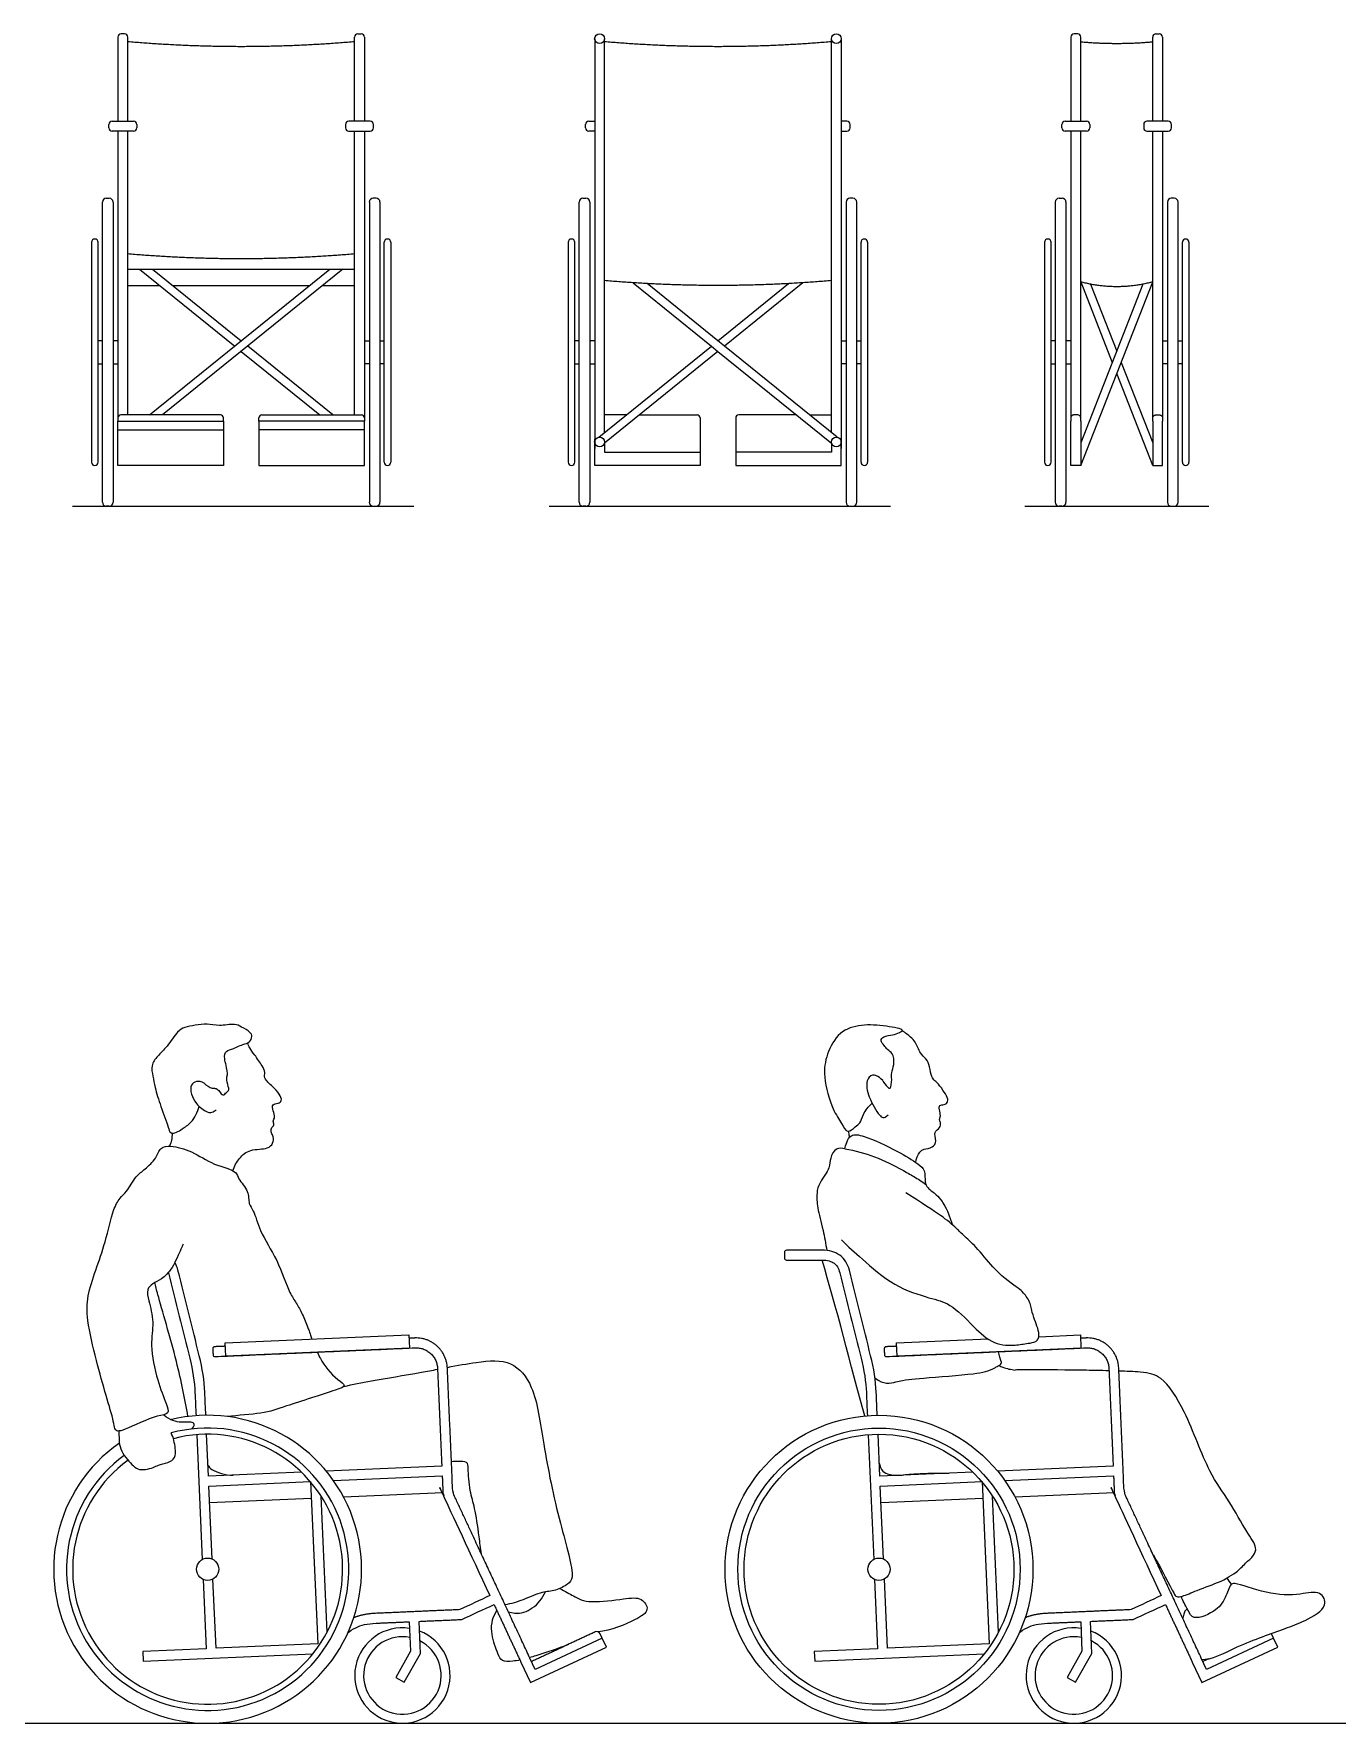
# Model space of a CAD drawing. Header units: millimetres. Extents: x 71.6 to 121.6, y 1.1 to 34.5.
# Drawn here: x 73.214 to 75.735, y 16.104 to 19.37 of the extents above; entities that cross this region are included whole.
import ezdxf

# ---------------------------------------------------------------- set-up
doc = ezdxf.new("R2010")
doc.units = ezdxf.units.MM

msp = doc.modelspace()

# ---------------------------------------------------------------- linework, layer by layer
for p, q in [((73.3768, 19.1823), (73.3768, 18.6276)), ((73.3959, 18.6335), (73.3959, 19.1823)), ((73.8345, 18.6335), (73.8345, 19.1823)), ((73.8535, 19.1823), (73.8535, 18.6276)), ((75.2195, 19.1823), (75.2195, 18.6276)), ((75.2386, 18.6276), (75.2386, 19.1823)), ((75.3778, 18.6276), (75.3778, 19.1823)), ((75.3968, 19.1823), (75.3968, 18.6276)), ((73.4379, 18.6335), (73.7866, 18.9155)), ((73.4437, 18.9155), (73.6152, 18.7768)), ((73.3467, 18.7769), (73.3385, 18.7769)), ((73.3768, 18.7769), (73.3674, 18.7769)), ((73.8535, 18.7769), (73.863, 18.7769)), ((73.8836, 18.7769), (73.8919, 18.7769)), ((74.2686, 18.7769), (74.2603, 18.7769)), ((74.2987, 18.7769), (74.2893, 18.7769)), ((74.3068, 18.5906), (74.5244, 18.7666)), ((74.7754, 18.7769), (74.7848, 18.7769)), ((74.8055, 18.7769), (74.8137, 18.7769)), ((75.1895, 18.7769), (75.1812, 18.7769)), ((75.2195, 18.7769), (75.2101, 18.7769)), ((75.3968, 18.7769), (75.4062, 18.7769)), ((75.4269, 18.7769), (75.4352, 18.7769)), ((73.3385, 18.7325), (73.3467, 18.7325)), ((73.3674, 18.7325), (73.3768, 18.7325)), ((73.863, 18.7325), (73.8535, 18.7325)), ((73.8919, 18.7325), (73.8836, 18.7325)), ((74.2603, 18.7325), (74.2686, 18.7325)), ((74.2893, 18.7325), (74.2987, 18.7325)), ((74.7848, 18.7325), (74.7754, 18.7325)), ((74.8137, 18.7325), (74.8055, 18.7325)), ((75.1812, 18.7325), (75.1895, 18.7325)), ((75.2101, 18.7325), (75.2195, 18.7325)), ((75.4062, 18.7325), (75.3968, 18.7325)), ((75.4352, 18.7325), (75.4269, 18.7325)), ((74.3598, 18.6335), (74.3177, 18.6335)), ((74.5027, 18.6216), (74.5027, 18.5359)), ((74.5714, 18.6216), (74.5714, 18.5359)), ((74.7143, 18.6335), (74.7564, 18.6335)), ((74.2987, 18.5359), (74.2987, 18.5865)), ((74.7754, 18.5359), (74.7754, 18.5865)), ((74.5027, 18.5359), (74.2987, 18.5359)), ((74.5714, 18.5359), (74.7754, 18.5359)), ((73.5294, 16.662), (73.5399, 16.4208)), ((74.8276, 16.662), (74.8382, 16.4208)), ((74.003, 16.6014), (73.7796, 16.5916)), ((75.3013, 16.6014), (75.0779, 16.5916)), ((75.4866, 16.2288), (75.4749, 16.2233)), ((71.9148, 16.1042), (79.4389, 16.1042))]:
    msp.add_line(p, q)
for points in [[(74.2987, 19.3608), (74.2987, 19.2013), (74.2987, 18.5685)], [(74.3177, 18.5994), (74.3177, 19.2013), (74.3177, 19.3608)], [(74.7564, 18.5994), (74.7564, 19.2013), (74.7564, 19.3608)], [(74.7754, 19.3608), (74.7754, 19.2013), (74.7754, 18.5685)], [(73.3959, 18.9155), (73.8345, 18.9155)], [(73.4185, 18.9155), (73.6026, 18.7666)], [(73.8119, 18.9155), (73.4632, 18.6335)], [(73.3959, 18.8837), (73.4579, 18.8837)], [(73.4831, 18.8837), (73.7473, 18.8837)], [(73.7725, 18.8837), (73.8345, 18.8837)], [(74.3732, 18.889), (74.5244, 18.7666), (74.537, 18.7564), (74.7564, 18.579), (74.7564, 18.5612), (74.5714, 18.5612)], [(74.7673, 18.5906), (74.5497, 18.7666), (74.537, 18.7768), (74.4004, 18.8873)], [(74.537, 18.7768), (74.6736, 18.8873)], [(74.7009, 18.889), (74.5497, 18.7666)], [(75.2386, 18.5359), (75.3778, 18.8907)], [(75.2386, 18.8907), (75.2996, 18.7351)], [(75.359, 18.8863), (75.2386, 18.5794)], [(75.2574, 18.8863), (75.3082, 18.7569)], [(73.6152, 18.7564), (73.7672, 18.6335)], [(73.7924, 18.6335), (73.6278, 18.7666)], [(74.537, 18.7564), (74.3177, 18.579), (74.3177, 18.5612), (74.5027, 18.5612)], [(75.3167, 18.7351), (75.3778, 18.5794)], [(75.3778, 18.5359), (75.3082, 18.7133)], [(75.2386, 18.6216), (75.2386, 18.5359), (75.2195, 18.5359), (75.2195, 18.6216)], [(75.3778, 18.6216), (75.3778, 18.5359), (75.3968, 18.5359), (75.3968, 18.6216)], [(73.3768, 18.6044), (73.5809, 18.6044)], [(73.8535, 18.6044), (73.6495, 18.6044)], [(73.2887, 18.4571), (73.9491, 18.4571)], [(74.2105, 18.4571), (74.8709, 18.4571)], [(75.1304, 18.4571), (75.486, 18.4571)], [(75.1578, 16.8513), (75.2379, 16.8548), (75.239, 16.8294), (74.8837, 16.8139), (74.8826, 16.8393), (75.0595, 16.847)], [(73.7316, 16.5895), (73.5519, 16.5817), (73.5484, 16.6628)], [(75.0299, 16.5895), (74.8502, 16.5817), (74.8467, 16.6628)], [(73.5589, 16.4217), (73.5528, 16.5626), (73.7494, 16.5712), (73.7631, 16.2577), (73.5665, 16.2491), (73.5606, 16.3828)], [(73.7937, 16.5731), (74.0039, 16.5823)], [(74.8572, 16.4217), (74.851, 16.5626), (75.0477, 16.5712), (75.0614, 16.2577), (74.8647, 16.2491), (74.8589, 16.3828)], [(75.092, 16.5731), (75.3021, 16.5823)], [(73.5542, 16.5308), (73.7508, 16.5394)], [(73.7812, 16.2803), (73.7697, 16.5431)], [(73.7699, 16.5402), (73.7715, 16.5403)], [(73.8128, 16.5421), (74.0053, 16.5505)], [(74.8524, 16.5308), (75.0491, 16.5394)], [(75.0795, 16.2803), (75.068, 16.5431)], [(75.0681, 16.5402), (75.0698, 16.5403)], [(75.1111, 16.5421), (75.3035, 16.5505)], [(73.5416, 16.382), (73.5474, 16.2482), (73.4251, 16.2429), (73.4259, 16.2239), (73.7536, 16.2382)], [(74.8399, 16.382), (74.8457, 16.2482), (74.7234, 16.2429), (74.7242, 16.2239), (75.0518, 16.2382)], [(73.9402, 16.3003), (73.9426, 16.2435), (73.9139, 16.1928), (73.9305, 16.1834)], [(73.9305, 16.1834), (73.9619, 16.2388), (73.9593, 16.3011)], [(75.2385, 16.3003), (75.2409, 16.2435), (75.2122, 16.1928), (75.2287, 16.1834)], [(75.2287, 16.1834), (75.2602, 16.2388), (75.2575, 16.3011)], [(74.1561, 16.2222), (74.1744, 16.183), (74.3213, 16.2515), (74.3132, 16.2687)], [(74.3132, 16.2687), (74.1836, 16.2083), (74.1734, 16.2302)], [(75.4544, 16.2222), (75.4727, 16.183), (75.6195, 16.2515), (75.6115, 16.2687)], [(75.6115, 16.2687), (75.4819, 16.2083), (75.4716, 16.2302)]]:
    msp.add_lwpolyline(points)
for points in [[(73.5809, 18.6216), (73.5809, 18.5359), (73.3768, 18.5359), (73.3768, 18.6216)], [(73.6495, 18.6216), (73.6495, 18.5359), (73.8535, 18.5359), (73.8535, 18.6216)], [(73.5855, 16.8139), (73.5844, 16.8393), (73.9396, 16.8548), (73.9407, 16.8294)]]:
    msp.add_lwpolyline(points, close=True)
for centre, radius in [((74.3082, 19.3608), 0.00952), ((74.7659, 19.3608), 0.00952), ((74.3082, 18.5812), 0.00952), ((74.7659, 18.5812), 0.00952), ((74.8485, 16.4018), 0.2977), ((74.8485, 16.4018), 0.2729), ((74.8485, 16.4018), 0.261), ((73.5503, 16.4018), 0.0216), ((74.8485, 16.4018), 0.0216)]:
    msp.add_circle(centre, radius)
for centre, radius, start, end in [((73.3832, 19.364), 0.00635, 90, 180), ((73.3895, 19.364), 0.00635, 0, 90), ((73.8408, 19.364), 0.00635, 90, 180), ((73.8472, 19.364), 0.00635, 360, 90), ((75.2259, 19.364), 0.00635, 90, 180), ((75.2322, 19.364), 0.00635, 0, 90), ((75.3841, 19.364), 0.00635, 90, 180), ((75.3905, 19.364), 0.00635, 360, 90), ((73.3657, 19.195), 0.00635, 90, 180), ((73.3657, 19.1886), 0.00635, 180, 270), ((73.407, 19.195), 0.00635, 0, 90), ((73.407, 19.1886), 0.00635, 270, 0), ((73.8234, 19.195), 0.00635, 90, 180), ((73.8234, 19.1886), 0.00635, 180, 270), ((73.8647, 19.195), 0.00635, 360, 90), ((73.8647, 19.1886), 0.00635, 270, 0), ((74.2876, 19.195), 0.00635, 90, 180), ((74.2876, 19.1886), 0.00635, 180, 270), ((74.7865, 19.195), 0.00635, 360, 90), ((74.7865, 19.1886), 0.00635, 270, 0), ((75.2084, 19.195), 0.00635, 90, 180), ((75.2084, 19.1886), 0.00635, 180, 270), ((75.2497, 19.195), 0.00635, 0, 90), ((75.2497, 19.1886), 0.00635, 270, 0), ((75.3667, 19.195), 0.00635, 90, 180), ((75.3667, 19.1886), 0.00635, 180, 270), ((75.4079, 19.195), 0.00635, 360, 90), ((75.4079, 19.1886), 0.00635, 270, 0), ((73.3542, 19.0449), 0.00748, 90, 180), ((73.3599, 19.0449), 0.00748, 0, 90), ((73.8704, 19.0449), 0.00748, 90, 180), ((73.8761, 19.0449), 0.00748, 0, 90), ((74.2761, 19.0449), 0.00748, 90, 180), ((74.2818, 19.0449), 0.00748, 0, 90), ((74.7923, 19.0449), 0.00748, 90, 180), ((74.798, 19.0449), 0.00748, 0, 90), ((75.1969, 19.0449), 0.00748, 90, 180), ((75.2026, 19.0449), 0.00748, 0, 90), ((75.4137, 19.0449), 0.00748, 90, 180), ((75.4194, 19.0449), 0.00748, 0, 90), ((73.3321, 18.9672), 0.00635, 90, 180), ((73.3321, 18.9672), 0.00635, 0, 90), ((73.8982, 18.9672), 0.00635, 90, 180), ((73.8982, 18.9672), 0.00635, 0, 90), ((74.254, 18.9672), 0.00635, 90, 180), ((74.254, 18.9672), 0.00635, 0, 90), ((74.8201, 18.9672), 0.00635, 90, 180), ((74.8201, 18.9672), 0.00635, 0, 90), ((75.1748, 18.9672), 0.00635, 90, 180), ((75.1748, 18.9672), 0.00635, 0, 90), ((75.4415, 18.9672), 0.00635, 90, 180), ((75.4415, 18.9672), 0.00635, 0, 90), ((73.3827, 18.6276), 0.00593, 90, 180), ((73.5749, 18.6276), 0.00593, 0, 90), ((73.6554, 18.6276), 0.00593, 90, 180), ((73.8476, 18.6276), 0.00593, 0, 90), ((74.4968, 18.6276), 0.00593, 0, 90), ((74.5773, 18.6276), 0.00593, 90, 180), ((73.3321, 18.5422), 0.00635, 180, 270), ((73.3321, 18.5422), 0.00635, 270, 0), ((73.8982, 18.5422), 0.00635, 180, 270), ((73.8982, 18.5422), 0.00635, 270, 0), ((74.254, 18.5422), 0.00635, 180, 270), ((74.254, 18.5422), 0.00635, 270, 0), ((74.8201, 18.5422), 0.00635, 180, 270), ((74.8201, 18.5422), 0.00635, 270, 0), ((75.1748, 18.5422), 0.00635, 180, 270), ((75.1748, 18.5422), 0.00635, 270, 0), ((75.4415, 18.5422), 0.00635, 180, 270), ((75.4415, 18.5422), 0.00635, 270, 0), ((73.3542, 18.4645), 0.00748, 180, 270), ((73.3599, 18.4645), 0.00748, 270, 360), ((73.8704, 18.4645), 0.00748, 180, 270), ((73.8761, 18.4645), 0.00748, 270, 0), ((74.2761, 18.4645), 0.00748, 180, 270), ((74.2818, 18.4645), 0.00748, 270, 360), ((74.7923, 18.4645), 0.00748, 180, 270), ((74.798, 18.4645), 0.00748, 270, 0), ((75.1969, 18.4645), 0.00748, 180, 270), ((75.2026, 18.4645), 0.00748, 270, 360), ((75.4137, 18.4645), 0.00748, 180, 270), ((75.4194, 18.4645), 0.00748, 270, 0), ((74.6698, 17.0145), 0.00416, 90, 180), ((74.6698, 17.0038), 0.00416, 180, 270), ((73.5638, 16.8284), 0.00356, 92.5, 182.5), ((74.8621, 16.8284), 0.00356, 92.5, 182.5), ((73.5643, 16.8165), 0.00356, 182.5, 272.5), ((74.8626, 16.8165), 0.00356, 182.5, 272.5), ((73.5503, 16.4018), 0.2977, 124.9681, 104.0421), ((73.5503, 16.4018), 0.2729, 126.2174, 104.9895), ((73.5503, 16.4018), 0.261, 126.1556, 104.7032), ((73.9269, 16.1964), 0.0922, 81.348, 68.9308), ((73.9269, 16.1964), 0.075, 78.7513, 63.0541), ((74.3026, 16.2739), 0.00739, 25, 115), ((75.2252, 16.1964), 0.0922, 81.348, 68.9308), ((75.2252, 16.1964), 0.075, 78.7513, 63.0541), ((75.6009, 16.2739), 0.00739, 25, 30.3682)]:
    msp.add_arc(centre, radius, start, end)
for points, degree in [([(73.3895, 19.3703), (73.3863, 19.3703), (73.3832, 19.3703)], 2), ([(73.8408, 19.3703), (73.844, 19.3703), (73.8472, 19.3703)], 2), ([(75.2322, 19.3703), (75.229, 19.3703), (75.2259, 19.3703)], 2), ([(75.3841, 19.3703), (75.3873, 19.3703), (75.3905, 19.3703)], 2), ([(73.3768, 19.364), (73.3768, 19.2826), (73.3768, 19.2013)], 2), ([(73.3959, 19.2013), (73.3959, 19.2826), (73.3959, 19.364)], 2), ([(73.8345, 19.2013), (73.8345, 19.2826), (73.8345, 19.364)], 2), ([(73.8535, 19.364), (73.8535, 19.2826), (73.8535, 19.2013)], 2), ([(75.2195, 19.364), (75.2195, 19.2826), (75.2195, 19.2013)], 2), ([(75.2386, 19.2013), (75.2386, 19.2826), (75.2386, 19.364)], 2), ([(75.2386, 19.3549), (75.2733, 19.3518), (75.3082, 19.3518)], 2), ([(75.3082, 19.3518), (75.343, 19.3518), (75.3778, 19.3549)], 2), ([(75.3778, 19.2013), (75.3778, 19.2826), (75.3778, 19.364)], 2), ([(75.3968, 19.364), (75.3968, 19.2826), (75.3968, 19.2013)], 2), ([(73.3593, 19.1886), (73.3593, 19.1918), (73.3593, 19.195)], 2), ([(73.3657, 19.2013), (73.3863, 19.2013), (73.407, 19.2013)], 2), ([(73.407, 19.1823), (73.3863, 19.1823), (73.3657, 19.1823)], 2), ([(73.4133, 19.195), (73.4133, 19.1918), (73.4133, 19.1886)], 2), ([(73.817, 19.195), (73.817, 19.1918), (73.817, 19.1886)], 2), ([(73.8647, 19.2013), (73.844, 19.2013), (73.8234, 19.2013)], 2), ([(73.8234, 19.1823), (73.844, 19.1823), (73.8647, 19.1823)], 2), ([(73.871, 19.1886), (73.871, 19.1918), (73.871, 19.195)], 2), ([(74.2812, 19.1886), (74.2812, 19.1918), (74.2812, 19.195)], 2), ([(74.2876, 19.2013), (74.2931, 19.2013), (74.2987, 19.2013)], 2), ([(74.2987, 19.1823), (74.2931, 19.1823), (74.2876, 19.1823)], 2), ([(74.7865, 19.2013), (74.781, 19.2013), (74.7754, 19.2013)], 2), ([(74.7754, 19.1823), (74.781, 19.1823), (74.7865, 19.1823)], 2), ([(74.7929, 19.1886), (74.7929, 19.1918), (74.7929, 19.195)], 2), ([(75.2021, 19.1886), (75.2021, 19.1918), (75.2021, 19.195)], 2), ([(75.2084, 19.2013), (75.229, 19.2013), (75.2497, 19.2013)], 2), ([(75.2497, 19.1823), (75.229, 19.1823), (75.2084, 19.1823)], 2), ([(75.256, 19.195), (75.256, 19.1918), (75.256, 19.1886)], 2), ([(75.3603, 19.195), (75.3603, 19.1918), (75.3603, 19.1886)], 2), ([(75.4079, 19.2013), (75.3873, 19.2013), (75.3667, 19.2013)], 2), ([(75.3667, 19.1823), (75.3873, 19.1823), (75.4079, 19.1823)], 2), ([(75.4143, 19.1886), (75.4143, 19.1918), (75.4143, 19.195)], 2), ([(73.3467, 18.4645), (73.3467, 18.7547), (73.3467, 19.0449)], 2), ([(73.3542, 19.0524), (73.3571, 19.0524), (73.3599, 19.0524)], 2), ([(73.3674, 19.0449), (73.3674, 18.7547), (73.3674, 18.4645)], 2), ([(73.863, 19.0449), (73.863, 18.7547), (73.863, 18.4645)], 2), ([(73.8761, 19.0524), (73.8733, 19.0524), (73.8704, 19.0524)], 2), ([(73.8836, 18.4645), (73.8836, 18.7547), (73.8836, 19.0449)], 2), ([(74.2686, 18.4645), (74.2686, 18.7547), (74.2686, 19.0449)], 2), ([(74.2761, 19.0524), (74.2789, 19.0524), (74.2818, 19.0524)], 2), ([(74.2893, 19.0449), (74.2893, 18.7547), (74.2893, 18.4645)], 2), ([(74.7848, 19.0449), (74.7848, 18.7547), (74.7848, 18.4645)], 2), ([(74.798, 19.0524), (74.7951, 19.0524), (74.7923, 19.0524)], 2), ([(74.8055, 18.4645), (74.8055, 18.7547), (74.8055, 19.0449)], 2), ([(75.1895, 18.4645), (75.1895, 18.7547), (75.1895, 19.0449)], 2), ([(75.1969, 19.0524), (75.1998, 19.0524), (75.2026, 19.0524)], 2), ([(75.2101, 19.0449), (75.2101, 18.7547), (75.2101, 18.4645)], 2), ([(75.4062, 19.0449), (75.4062, 18.7547), (75.4062, 18.4645)], 2), ([(75.4194, 19.0524), (75.4166, 19.0524), (75.4137, 19.0524)], 2), ([(75.4269, 18.4645), (75.4269, 18.7547), (75.4269, 19.0449)], 2), ([(73.3258, 18.9672), (73.3258, 18.7547), (73.3258, 18.5422)], 2), ([(73.3385, 18.5422), (73.3385, 18.7547), (73.3385, 18.9672)], 2), ([(73.8919, 18.5422), (73.8919, 18.7547), (73.8919, 18.9672)], 2), ([(73.9046, 18.9672), (73.9046, 18.7547), (73.9046, 18.5422)], 2), ([(74.2476, 18.9672), (74.2476, 18.7547), (74.2476, 18.5422)], 2), ([(74.2603, 18.5422), (74.2603, 18.7547), (74.2603, 18.9672)], 2), ([(74.8137, 18.5422), (74.8137, 18.7547), (74.8137, 18.9672)], 2), ([(74.8264, 18.9672), (74.8264, 18.7547), (74.8264, 18.5422)], 2), ([(75.1685, 18.9672), (75.1685, 18.7547), (75.1685, 18.5422)], 2), ([(75.1812, 18.5422), (75.1812, 18.7547), (75.1812, 18.9672)], 2), ([(75.4352, 18.5422), (75.4352, 18.7547), (75.4352, 18.9672)], 2), ([(75.4479, 18.9672), (75.4479, 18.7547), (75.4479, 18.5422)], 2), ([(73.3768, 18.6276), (73.3768, 18.6246), (73.3768, 18.6216)], 2), ([(73.5749, 18.6335), (73.4788, 18.6335), (73.3827, 18.6335)], 2), ([(73.5809, 18.6216), (73.5809, 18.6246), (73.5809, 18.6276)], 2), ([(73.6495, 18.6216), (73.6495, 18.6246), (73.6495, 18.6276)], 2), ([(73.6554, 18.6335), (73.7515, 18.6335), (73.8476, 18.6335)], 2), ([(73.8535, 18.6276), (73.8535, 18.6246), (73.8535, 18.6216)], 2), ([(74.385, 18.6335), (74.4409, 18.6335), (74.4968, 18.6335)], 2), ([(74.5027, 18.6276), (74.5027, 18.6246), (74.5027, 18.6216)], 2), ([(74.5714, 18.6276), (74.5714, 18.6246), (74.5714, 18.6216)], 2), ([(74.689, 18.6335), (74.6332, 18.6335), (74.5773, 18.6335)], 2), ([(73.3599, 18.4571), (73.3571, 18.4571), (73.3542, 18.4571)], 2), ([(73.8704, 18.4571), (73.8733, 18.4571), (73.8761, 18.4571)], 2), ([(74.2818, 18.4571), (74.2789, 18.4571), (74.2761, 18.4571)], 2), ([(74.7923, 18.4571), (74.7951, 18.4571), (74.798, 18.4571)], 2), ([(75.2026, 18.4571), (75.1998, 18.4571), (75.1969, 18.4571)], 2), ([(75.4137, 18.4571), (75.4166, 18.4571), (75.4194, 18.4571)], 2), ([(74.7384, 17.0186), (74.7155, 17.0186), (74.6926, 17.0186), (74.6698, 17.0186)], 3), ([(73.4929, 16.9798), (73.4915, 16.9853), (73.4895, 16.9904), (73.4868, 16.995)], 3), ([(74.6656, 17.0145), (74.6656, 17.0127), (74.6656, 17.0091), (74.6656, 17.0055), (74.6656, 17.0038)], 3), ([(74.6698, 16.9996), (74.6926, 16.9996), (74.7155, 16.9996), (74.7384, 16.9996)], 3), ([(74.8211, 16.6982), (74.794, 16.7935), (74.7653, 16.9121), (74.7384, 16.9996)], 3), ([(73.4743, 16.9756), (73.4743, 16.9754), (73.4744, 16.9753), (73.4744, 16.9752)], 3), ([(73.4744, 16.9752), (73.4887, 16.918), (73.5021, 16.864), (73.5156, 16.8101)], 3), ([(73.5341, 16.8147), (73.5206, 16.8686), (73.5072, 16.9226), (73.4929, 16.9798)], 3), ([(74.7727, 16.9752), (74.7869, 16.918), (74.8004, 16.864), (74.8138, 16.8101)], 3), ([(74.8323, 16.8147), (74.8189, 16.8686), (74.8054, 16.9226), (74.7912, 16.9798)], 3), ([(73.5602, 16.8283), (73.5604, 16.8253), (73.5606, 16.8193), (73.5608, 16.8164)], 2), ([(73.5846, 16.8329), (73.5741, 16.8325), (73.5636, 16.832)], 2), ([(73.5645, 16.813), (73.758, 16.8214), (73.9516, 16.8299)], 2), ([(74.8585, 16.8283), (74.8586, 16.8253), (74.8589, 16.8193), (74.859, 16.8164)], 2), ([(74.8829, 16.8329), (74.8724, 16.8325), (74.8619, 16.832)], 2), ([(74.8627, 16.813), (75.0563, 16.8214), (75.2499, 16.8299)], 2), ([(73.5156, 16.8101), (73.5215, 16.7863), (73.5249, 16.7641), (73.5258, 16.7433)], 3), ([(73.5448, 16.7441), (73.5439, 16.7662), (73.5403, 16.7897), (73.5341, 16.8147)], 3), ([(73.9948, 16.7903), (73.9989, 16.6958), (74.003, 16.6014)], 2), ([(74.8138, 16.8101), (74.8198, 16.7863), (74.8232, 16.7641), (74.8241, 16.7433)], 3), ([(74.8431, 16.7441), (74.8421, 16.7662), (74.8386, 16.7897), (74.8323, 16.8147)], 3), ([(75.293, 16.7903), (75.2972, 16.6958), (75.3013, 16.6014)], 2), ([(73.5258, 16.7433), (73.5265, 16.7284), (73.5271, 16.7135), (73.5278, 16.6987)], 3), ([(73.5468, 16.6995), (73.5461, 16.7144), (73.5455, 16.7293), (73.5448, 16.7441)], 3), ([(74.8241, 16.7433), (74.8247, 16.7284), (74.8254, 16.7135), (74.826, 16.6987)], 3), ([(74.8451, 16.6995), (74.8444, 16.7144), (74.8438, 16.7293), (74.8431, 16.7441)], 3), ([(75.5301, 16.3729), (75.5272, 16.3764), (75.524, 16.3809), (75.5217, 16.3852)], 3), ([(74.0961, 16.351), (74.0766, 16.3419), (74.0571, 16.3329), (74.0377, 16.3237)], 3), ([(74.0419, 16.3047), (74.0626, 16.3144), (74.0834, 16.3241), (74.1041, 16.3337)], 3), ([(74.1041, 16.3337), (74.1301, 16.278), (74.1561, 16.2222)], 2), ([(75.3943, 16.351), (75.3749, 16.3419), (75.3554, 16.3329), (75.336, 16.3237)], 3), ([(75.3402, 16.3047), (75.3609, 16.3144), (75.3816, 16.3241), (75.4024, 16.3337)], 3), ([(75.4024, 16.3337), (75.4284, 16.278), (75.4544, 16.2222)], 2), ([(73.8752, 16.3165), (73.8507, 16.3155), (73.8327, 16.308)], 2), ([(74.0377, 16.3237), (73.9564, 16.3201), (73.8752, 16.3165)], 2), ([(73.876, 16.2975), (73.9081, 16.2989), (73.9402, 16.3003)], 2), ([(73.9593, 16.3011), (74.0006, 16.3029), (74.0419, 16.3047)], 2), ([(75.1734, 16.3165), (75.149, 16.3155), (75.131, 16.308)], 2), ([(75.336, 16.3237), (75.2547, 16.3201), (75.1734, 16.3165)], 2), ([(75.1743, 16.2975), (75.2064, 16.2989), (75.2385, 16.3003)], 2), ([(75.2575, 16.3011), (75.2988, 16.3029), (75.3402, 16.3047)], 2), ([(73.8207, 16.2775), (73.8251, 16.2821), (73.8303, 16.2858), (73.8366, 16.2888)], 3), ([(73.8366, 16.2888), (73.8466, 16.2937), (73.8596, 16.2968), (73.876, 16.2975)], 3), ([(74.2995, 16.2806), (74.2381, 16.2519), (74.1766, 16.2233)], 2), ([(74.3132, 16.2687), (74.3113, 16.2729), (74.3093, 16.277)], 2), ([(75.119, 16.2775), (75.1233, 16.2821), (75.1285, 16.2858), (75.1349, 16.2888)], 3), ([(75.1349, 16.2888), (75.1448, 16.2937), (75.1579, 16.2968), (75.1743, 16.2975)], 3), ([(75.6115, 16.2687), (75.6095, 16.2729), (75.6076, 16.277)], 2)]:
    msp.add_open_spline(points, degree=degree)
for points, degree, knots in [([(73.8345, 19.3549), (73.7249, 19.3454), (73.6152, 19.3454), (73.5055, 19.3454), (73.3959, 19.3549)], 2, [0, 0, 0, 0.719678, 0.719678, 1.439356, 1.439356, 1.439356]), ([(74.7564, 19.3549), (74.6467, 19.3454), (74.537, 19.3454), (74.4273, 19.3454), (74.3177, 19.3549)], 2, [0, 0, 0, 0.719678, 0.719678, 1.439356, 1.439356, 1.439356]), ([(73.8345, 18.9447), (73.7249, 18.9352), (73.6152, 18.9352), (73.5055, 18.9352), (73.3959, 18.9447)], 2, [2.808967, 2.808967, 2.808967, 3.528645, 3.528645, 4.248323, 4.248323, 4.248323]), ([(74.7564, 18.8931), (74.6467, 18.8837), (74.537, 18.8837), (74.4273, 18.8837), (74.3177, 18.8931)], 2, [0, 0, 0, 0.719678, 0.719678, 1.439356, 1.439356, 1.439356]), ([(75.3778, 18.8907), (75.343, 18.8813), (75.3082, 18.8813), (75.2733, 18.8813), (75.2386, 18.8907)], 2, [3.856221, 3.856221, 3.856221, 4.575898, 4.575898, 5.295576, 5.295576, 5.295576]), ([(73.5436, 17.3417), (73.5477, 17.3372), (73.5584, 17.3305), (73.5672, 17.3325), (73.5733, 17.3257), (73.5795, 17.3158), (73.5868, 17.3241), (73.5936, 17.3284), (73.5868, 17.3426), (73.5871, 17.3563), (73.5896, 17.3567), (73.5859, 17.3781), (73.5836, 17.3841), (73.5817, 17.4037), (73.5974, 17.4062), (73.6176, 17.4173), (73.6317, 17.4192), (73.6373, 17.4321), (73.6327, 17.4408), (73.6153, 17.4504), (73.6024, 17.4577), (73.5724, 17.4504), (73.5495, 17.4577), (73.5267, 17.4534), (73.5058, 17.4504), (73.4907, 17.4413), (73.4726, 17.4119), (73.4538, 17.3949), (73.4397, 17.376), (73.4448, 17.3545), (73.4486, 17.3321), (73.4591, 17.2968), (73.4741, 17.2586), (73.4769, 17.2438), (73.4912, 17.2458), (73.5012, 17.2539), (73.5207, 17.265), (73.5311, 17.2857), (73.5336, 17.2967)], 3, [0, 0, 0, 0, 0.239415, 0.398564, 0.564555, 0.735495, 0.89902, 1.046325, 1.263628, 1.462444, 1.531927, 1.780229, 1.950246, 2.171972, 2.378343, 2.651942, 2.859926, 3.050794, 3.217698, 3.463924, 3.681114, 3.984269, 4.261, 4.529735, 4.784351, 5.015972, 5.342827, 5.633955, 5.894107, 6.147684, 6.415121, 6.763337, 7.128487, 7.32283, 7.509321, 7.712763, 7.974968, 8.302368, 8.302368, 8.302368, 8.302368]), ([(74.8559, 17.3467), (74.8575, 17.3419), (74.8638, 17.335), (74.8717, 17.3285), (74.8738, 17.3502), (74.8716, 17.3615), (74.8789, 17.3773), (74.8764, 17.3999), (74.8645, 17.4059), (74.8589, 17.4144), (74.8502, 17.4232), (74.8575, 17.4335), (74.8753, 17.4342), (74.8866, 17.4388), (74.9002, 17.4455), (74.8579, 17.4529), (74.8153, 17.4563), (74.7699, 17.4424), (74.7463, 17.3971), (74.7397, 17.3543), (74.7573, 17.2906), (74.7754, 17.2668), (74.7871, 17.2423), (74.8026, 17.2581), (74.8131, 17.2637), (74.8168, 17.2827), (74.8285, 17.2965), (74.8351, 17.3027)], 3, [0, 0, 0, 0, 0.221913, 0.359203, 0.595167, 0.800447, 1.034686, 1.296981, 1.495069, 1.679677, 1.866419, 2.040624, 2.279065, 2.492037, 2.644401, 2.965216, 3.364964, 3.74283, 4.135344, 4.517424, 4.974294, 5.300862, 5.554012, 5.78505, 5.983278, 6.223414, 6.52335, 6.52335, 6.52335, 6.52335]), ([(74.9197, 17.1882), (74.9199, 17.1953), (74.9263, 17.2092), (74.9351, 17.2147), (74.9526, 17.2159), (74.9612, 17.23), (74.953, 17.2478), (74.9675, 17.2542), (74.9683, 17.2655), (74.9643, 17.2711), (74.968, 17.2764), (74.9664, 17.2871), (74.9629, 17.2986), (74.9725, 17.2997), (74.9804, 17.3013), (74.9829, 17.312), (74.9745, 17.3241), (74.9643, 17.3397), (74.9565, 17.3462), (74.9488, 17.3538), (74.9474, 17.3736), (74.9402, 17.3897), (74.9274, 17.3985), (74.9197, 17.422), (74.9098, 17.4303), (74.8991, 17.4393), (74.8932, 17.4428)], 3, [0, 0, 0, 0, 0.264452, 0.44671, 0.67669, 0.892152, 1.122074, 1.324788, 1.505849, 1.645513, 1.777567, 1.969012, 2.149083, 2.30481, 2.462995, 2.631289, 2.851462, 3.100091, 3.280667, 3.46083, 3.713384, 3.950033, 4.173708, 4.449977, 4.657881, 4.917062, 4.917062, 4.917062, 4.917062]), ([(73.5991, 17.1721), (73.6017, 17.1808), (73.6111, 17.1973), (73.6318, 17.2151), (73.6662, 17.2132), (73.677, 17.2245), (73.6783, 17.2381), (73.6731, 17.2451), (73.672, 17.2542), (73.6802, 17.2607), (73.6755, 17.2685), (73.682, 17.2757), (73.6763, 17.2875), (73.6742, 17.3019), (73.6868, 17.3017), (73.6951, 17.3077), (73.6891, 17.322), (73.6765, 17.3348), (73.6582, 17.3503), (73.6622, 17.3629), (73.6556, 17.3758), (73.6417, 17.3959), (73.6314, 17.4091), (73.6287, 17.416), (73.6275, 17.4194)], 3, [0, 0, 0, 0, 0.294922, 0.584486, 0.903983, 1.11285, 1.310329, 1.474467, 1.634818, 1.801757, 1.951762, 2.108923, 2.310983, 2.502984, 2.680746, 2.84245, 3.044081, 3.294116, 3.558254, 3.743914, 3.952496, 4.234708, 4.465549, 4.648283, 4.648283, 4.648283, 4.648283]), ([(73.5436, 17.3417), (73.5323, 17.3479), (73.5099, 17.3406), (73.526, 17.299), (73.5479, 17.2864), (73.5581, 17.283), (73.567, 17.2901)], 3, [0, 0, 0, 0, 0.328841, 0.772182, 1.148268, 1.40103, 1.40103, 1.40103, 1.40103]), ([(74.8559, 17.3467), (74.8458, 17.3558), (74.8352, 17.3598), (74.8217, 17.3459), (74.8278, 17.3137), (74.8472, 17.2805), (74.8574, 17.2721), (74.8663, 17.2804)], 3, [0, 0, 0, 0, 0.268615, 0.547805, 0.955388, 1.416768, 1.673843, 1.673843, 1.673843, 1.673843]), ([(74.7889, 17.2486), (74.7892, 17.2469), (74.79, 17.2433), (74.7909, 17.2388), (74.7913, 17.2366)], 3, [0, 0, 0, 0, 0.1334889, 0.2839818, 0.2839818, 0.2839818, 0.2839818]), ([(73.5028, 17.0302), (73.5014, 17.0269), (73.4981, 17.0204), (73.4831, 16.9833), (73.4624, 16.9626), (73.444, 16.9549), (73.4316, 16.9425), (73.437, 16.9193), (73.4474, 16.878), (73.438, 16.8344), (73.4519, 16.768), (73.469, 16.7254), (73.4775, 16.7005), (73.4487, 16.7002), (73.3819, 16.6659), (73.3707, 16.6689), (73.3686, 16.6888), (73.3531, 16.7404), (73.3347, 16.8051), (73.3162, 16.8838), (73.3165, 16.9404), (73.3512, 17.0202), (73.3652, 17.0931), (73.3796, 17.1192), (73.3943, 17.1312), (73.4114, 17.1631), (73.43, 17.175), (73.4508, 17.1951), (73.4579, 17.218), (73.481, 17.2215), (73.5219, 17.2104), (73.5596, 17.1832), (73.6074, 17.1727), (73.6085, 17.1558), (73.6316, 17.1332), (73.6282, 17.1079), (73.6411, 17.0943), (73.6505, 17.0531), (73.6861, 17.0017), (73.7071, 16.9371), (73.7218, 16.9171), (73.7339, 16.8945), (73.7427, 16.8734), (73.748, 16.8581), (73.7519, 16.8466)], 3, [-4.503395, -4.503395, -4.503395, -4.503395, -4.315979, -3.958529, -3.644209, -3.392417, -3.17193, -2.904601, -2.534471, -2.150254, -1.679241, -1.280154, -1.036776, -0.765728, -0.268759, 0.175989, 0.419559, 0.835672, 1.317407, 1.834541, 2.260725, 3.04887, 3.526116, 3.823812, 4.057175, 4.3514, 4.615434, 4.923593, 5.186385, 5.434932, 5.796378, 6.195907, 6.567344, 6.776335, 7.066418, 7.339154, 7.570558, 7.936459, 8.396571, 8.855589, 9.133668, 9.410755, 9.710768, 9.874111, 9.874111, 9.874111, 9.874111]), ([(73.4765, 17.2196), (73.4785, 17.2234), (73.4816, 17.2314), (73.4823, 17.2406), (73.482, 17.2451)], 3, [0, 0, 0, 0, 0.2004724, 0.408664, 0.408664, 0.408664, 0.408664]), ([(74.7826, 17.2146), (74.7772, 17.216), (74.7641, 17.2175), (74.7529, 17.1961), (74.755, 17.1775), (74.7324, 17.1493), (74.7276, 17.1293), (74.7288, 17.0984), (74.7394, 17.0648), (74.7453, 17.0312), (74.7478, 17.0181)], 3, [0, 0, 0, 0, 0.232667, 0.4913, 0.740062, 1.07341, 1.334378, 1.640375, 2.025265, 2.285702, 2.285702, 2.285702, 2.285702]), ([(74.7826, 17.2146), (74.7831, 17.2188), (74.7855, 17.2268), (74.7942, 17.2442), (74.8228, 17.2399), (74.8834, 17.2114), (74.9222, 17.1872), (74.9391, 17.174), (74.9363, 17.1502), (74.9421, 17.1382), (74.9603, 17.1264), (74.9705, 17.1128), (74.9798, 17.0987), (74.9908, 17.0675)], 3, [0, 0, 0, 0, 0.205186, 0.434373, 0.717446, 1.195441, 1.58814, 1.835927, 2.10067, 2.306441, 2.565733, 2.805663, 3.091915, 3.091915, 3.091915, 3.091915]), ([(74.7826, 17.2146), (74.8021, 17.2112), (74.8392, 17.202), (74.8916, 17.1748), (74.9156, 17.1617), (74.9314, 17.1515), (74.9387, 17.1463)], 3, [0, 0, 0, 0, 0.441463, 0.8768, 1.177288, 1.474555, 1.474555, 1.474555, 1.474555]), ([(74.7757, 17.0387), (74.7888, 17.0258), (74.8165, 17.0014), (74.8758, 16.9482), (74.945, 16.9261), (74.9878, 16.9164), (75.024, 16.8779), (75.0698, 16.8343), (75.1146, 16.8346), (75.1335, 16.8384), (75.1666, 16.8425), (75.1428, 16.8993), (75.1426, 16.917), (75.1279, 16.9373), (75.1155, 16.9472), (75.079, 16.9711), (75.04, 17.0217), (75.012, 17.0473), (74.9829, 17.076), (74.9667, 17.0872), (74.9006, 17.1296)], 3, [0, 0, 0, 0, 0.425294, 0.936063, 1.418113, 1.80374, 2.248786, 2.544803, 2.826324, 3.0809, 3.325174, 3.471942, 3.698094, 3.98232, 4.216741, 4.773484, 5.135818, 5.469242, 5.821461, 7.33529, 7.33529, 7.33529, 7.33529]), ([(74.7912, 16.9798), (74.7881, 16.9919), (74.7819, 17.0022), (74.7727, 17.0089), (74.7634, 17.0156), (74.7517, 17.0186), (74.7384, 17.0186)], 3, [13.6211591, 13.6211591, 13.6211591, 13.6211591, 13.7242037, 13.7242037, 13.7242037, 13.8272484, 13.8272484, 13.8272484, 13.8272484]), ([(74.7384, 16.9996), (74.7489, 16.9996), (74.7562, 16.9973), (74.7615, 16.9935), (74.7667, 16.9897), (74.7705, 16.9841), (74.7727, 16.9752)], 3, [14.4087141, 14.4087141, 14.4087141, 14.4087141, 14.5117588, 14.5117588, 14.5117588, 14.6148034, 14.6148034, 14.6148034, 14.6148034]), ([(73.5122, 16.6971), (73.506, 16.7322), (73.4928, 16.801), (73.4551, 16.9267), (73.45, 16.949), (73.4483, 16.9562)], 3, [0.048463, 0.048463, 0.048463, 0.048463, 0.622671, 1.284154, 1.539566, 1.539566, 1.539566, 1.539566]), ([(73.7621, 16.8216), (73.7643, 16.8167), (73.7724, 16.8004), (73.7925, 16.773), (73.821, 16.7564), (73.7923, 16.7462), (73.6986, 16.7166), (73.6627, 16.703), (73.6096, 16.6993), (73.5883, 16.6971)], 3, [10.201076, 10.201076, 10.201076, 10.201076, 10.371072, 10.937947, 11.175262, 11.430908, 11.999572, 12.413896, 12.785743, 12.785743, 12.785743, 12.785743]), ([(74.8406, 16.7716), (74.8576, 16.758), (74.8932, 16.7679), (74.9235, 16.7707), (75.0388, 16.7795), (75.0613, 16.7846), (75.0782, 16.7946), (75.0802, 16.7957), (75.0825, 16.7967), (75.088, 16.8006), (75.0838, 16.8046), (75.0795, 16.8224)], 3, [4.569334, 4.569334, 4.569334, 4.569334, 4.791387, 5.179472, 5.614397, 5.954882, 6.011855, 6.011855, 6.011855, 6.167815, 6.309077, 6.309077, 6.309077, 6.309077]), ([(73.8135, 16.7553), (73.8309, 16.7591), (73.8756, 16.7684), (73.9395, 16.7779), (73.9846, 16.7865), (73.9949, 16.7885)], 3, [0.134811, 0.134811, 0.134811, 0.134811, 0.495194, 1.06366, 1.232406, 1.232406, 1.232406, 1.232406]), ([(74.0138, 16.7921), (74.0331, 16.7958), (74.0797, 16.8044), (74.1396, 16.8082), (74.1851, 16.7528), (74.1992, 16.6389), (74.2277, 16.5001), (74.2619, 16.3884), (74.2474, 16.3725), (74.2226, 16.3593), (74.1955, 16.3587), (74.168, 16.3449), (74.1368, 16.3347), (74.1255, 16.3329)], 3, [1.33621, 1.33621, 1.33621, 1.33621, 1.656957, 2.124529, 2.569649, 3.17704, 3.892472, 4.482988, 4.713739, 5.007907, 5.300126, 5.660245, 5.908971, 5.908971, 5.908971, 5.908971]), ([(75.0805, 16.7958), (75.083, 16.7946), (75.0919, 16.7902), (75.1039, 16.7879), (75.1119, 16.787)], 3, [0.4273496, 0.4273496, 0.4273496, 0.4273496, 0.538444, 0.8204779, 0.8204779, 0.8204779, 0.8204779]), ([(75.2499, 16.7864), (75.2137, 16.7871), (75.1575, 16.7873), (75.1204, 16.7871), (75.1119, 16.787)], 3, [0, 0, 0, 0, 0.5969955, 0.8108069, 0.8108069, 0.8108069, 0.8108069]), ([(75.2933, 16.7855), (75.2846, 16.7857), (75.2643, 16.7861), (75.257, 16.7863), (75.2499, 16.7864)], 3, [7.9284163, 7.9284163, 7.9284163, 7.9284163, 8.0890901, 8.3527376, 8.3527376, 8.3527376, 8.3527376]), ([(75.3785, 16.4301), (75.3954, 16.4022), (75.4167, 16.3576), (75.4235, 16.3474), (75.4373, 16.3497), (75.4635, 16.3616), (75.5074, 16.3769), (75.5215, 16.3852), (75.5426, 16.397), (75.5545, 16.4119), (75.5733, 16.4272), (75.5806, 16.4452), (75.5574, 16.476), (75.5258, 16.5354), (75.484, 16.5891), (75.4439, 16.7057), (75.3973, 16.7759), (75.3641, 16.7828), (75.3268, 16.7845), (75.3123, 16.785)], 3, [1.797466, 1.797466, 1.797466, 1.797466, 2.32015, 2.49541, 2.685165, 3.0015, 3.392367, 3.623291, 3.898776, 4.271486, 4.554181, 4.777874, 5.118319, 5.587745, 6.067388, 6.688996, 7.19855, 7.568723, 7.815753, 7.815753, 7.815753, 7.815753]), ([(73.519, 16.6729), (73.5217, 16.6751), (73.5272, 16.6824), (73.5172, 16.688), (73.4994, 16.6837), (73.4773, 16.6901), (73.4648, 16.7003)], 3, [0, 0, 0, 0, 0.220272, 0.407005, 0.706557, 1.073652, 1.073652, 1.073652, 1.073652]), ([(73.3788, 16.6694), (73.379, 16.658), (73.3772, 16.6332), (73.4033, 16.6044), (73.4173, 16.5917), (73.4427, 16.5964), (73.4543, 16.6038), (73.4735, 16.6068), (73.4887, 16.6167), (73.4883, 16.6365), (73.4843, 16.6563), (73.4797, 16.6654)], 3, [0, 0, 0, 0, 0.334322, 0.689803, 0.919989, 1.37228, 1.58476, 1.83561, 2.064909, 2.30767, 2.625745, 2.625745, 2.625745, 2.625745]), ([(73.551, 16.6026), (73.5533, 16.5998), (73.5572, 16.5931), (73.5854, 16.5826), (73.5994, 16.5837)], 3, [0, 0, 0, 0, 0.1888666, 0.5610546, 0.5610546, 0.5610546, 0.5610546]), ([(74.0796, 16.4315), (74.0781, 16.4429), (74.0735, 16.4792), (74.0679, 16.5188), (74.0568, 16.5525), (74.0537, 16.5948), (74.0538, 16.6109), (74.0342, 16.6101), (74.0261, 16.6102), (74.0217, 16.6097)], 3, [6.816505, 6.816505, 6.816505, 6.816505, 7.007224, 7.436135, 7.778668, 8.150822, 8.352095, 8.58104, 8.789933, 8.789933, 8.789933, 8.789933]), ([(74.8491, 16.6069), (74.8503, 16.6017), (74.8534, 16.5873), (74.8877, 16.5802), (74.9178, 16.5887), (74.9834, 16.5875)], 3, [0, 0, 0, 0, 0.2294832, 0.5547843, 0.9012124, 0.9012124, 0.9012124, 0.9012124]), ([(74.0039, 16.5823), (74.0047, 16.5638), (74.0055, 16.5452), (74.0508, 16.4481), (74.0961, 16.351)], 2, [-1.54386844, -1.54386844, -1.54386844, -1.48369301, -1.48369301, -1.48027885, -1.48027885, -1.48027885]), ([(75.3021, 16.5823), (75.3029, 16.5638), (75.3037, 16.5452), (75.349, 16.4481), (75.3943, 16.351)], 2, [-1.54386844, -1.54386844, -1.54386844, -1.48369301, -1.48369301, -1.48027885, -1.48027885, -1.48027885]), ([(74.2316, 16.3648), (74.2413, 16.3589), (74.2611, 16.3489), (74.2828, 16.3352), (74.3567, 16.3446), (74.3893, 16.3491), (74.4069, 16.3213), (74.3744, 16.3021), (74.3303, 16.2825), (74.3052, 16.2808)], 3, [0, 0, 0, 0, 0.333716, 0.759632, 1.139753, 1.452332, 1.721656, 2.037038, 2.534959, 2.534959, 2.534959, 2.534959]), ([(75.4729, 16.2276), (75.4836, 16.228), (75.5032, 16.2323), (75.541, 16.2532), (75.5895, 16.2712), (75.6344, 16.2874), (75.6705, 16.3007), (75.7195, 16.3282), (75.7019, 16.3625), (75.6601, 16.3508), (75.6001, 16.3526), (75.5382, 16.3763), (75.5271, 16.3729), (75.5184, 16.344), (75.4998, 16.3187), (75.4507, 16.3), (75.4477, 16.3225), (75.4448, 16.3238), (75.4422, 16.325), (75.438, 16.32), (75.4359, 16.307)], 3, [1.240001, 1.240001, 1.240001, 1.240001, 1.30889, 1.757652, 2.190314, 2.593737, 2.978438, 3.390784, 3.680123, 4.043542, 4.526245, 4.9976, 5.169193, 5.476602, 5.829069, 6.21394, 6.45515, 6.45515, 6.45515, 6.678072, 6.678072, 6.678072, 6.678072]), ([(74.1318, 16.3195), (74.1358, 16.3184), (74.1522, 16.3146), (74.1804, 16.3239), (74.1981, 16.3458), (74.2034, 16.3581)], 3, [0.4051288, 0.4051288, 0.4051288, 0.4051288, 0.5197905, 0.8611955, 1.2239684, 1.2239684, 1.2239684, 1.2239684]), ([(75.4456, 16.3232), (75.4427, 16.3282), (75.4384, 16.3366), (75.4345, 16.3451), (75.4328, 16.3492)], 3, [0, 0, 0, 0, 0.2171106, 0.4247806, 0.4247806, 0.4247806, 0.4247806]), ([(74.1541, 16.2264), (74.1493, 16.2254), (74.1357, 16.2229), (74.1185, 16.2229), (74.1108, 16.2399), (74.0969, 16.277), (74.0992, 16.3047), (74.1094, 16.3224)], 3, [-1.347875, -1.347875, -1.347875, -1.347875, -1.201657, -0.918174, -0.665955, -0.271056, 0.138409, 0.138409, 0.138409, 0.138409]), ([(74.2479, 16.2565), (74.2274, 16.248), (74.2006, 16.2391), (74.1768, 16.2322), (74.173, 16.2312)], 3, [-2.0705824, -2.0705824, -2.0705824, -2.0705824, -1.6028125, -1.5085292, -1.5085292, -1.5085292, -1.5085292])]:
    msp.add_open_spline(points, degree=degree, knots=knots)
for points, weights, knots in [([(75.2386, 18.6216), (75.2386, 18.6246), (75.2386, 18.6276), (75.2386, 18.6335), (75.2326, 18.6335), (75.229, 18.6335), (75.2254, 18.6335), (75.2195, 18.6335), (75.2195, 18.6276), (75.2195, 18.6246), (75.2195, 18.6216)], [1, 1, 1, 0.707106781187, 1, 1, 1, 0.707106781187, 1, 1, 1], [0, 0, 0, 0.0194486, 0.0194486, 0.0499984, 0.0499984, 0.6805503, 0.6805503, 0.7111001, 0.7111001, 0.7305488, 0.7305488, 0.7305488]), ([(75.3778, 18.6216), (75.3778, 18.6246), (75.3778, 18.6276), (75.3778, 18.6335), (75.3837, 18.6335), (75.3873, 18.6335), (75.3909, 18.6335), (75.3968, 18.6335), (75.3968, 18.6276), (75.3968, 18.6246), (75.3968, 18.6216)], [1, 1, 1, 0.707106781187, 1, 1, 1, 0.707106781187, 1, 1, 1], [0, 0, 0, 0.0194486, 0.0194486, 0.0499984, 0.0499984, 0.6805503, 0.6805503, 0.7111001, 0.7111001, 0.7305488, 0.7305488, 0.7305488]), ([(74.1734, 16.2302), (74.0989, 16.3901), (74.0244, 16.5499), (74.0191, 16.6705), (74.0138, 16.7911), (74.0112, 16.8515), (73.9508, 16.8489), (73.9453, 16.8487), (73.9399, 16.8484)], [1, 1, 1, 1, 1, 0.707106781187, 1, 1, 1], [2.221813, 2.221813, 2.221813, 3.786974, 3.786974, 4.181544, 4.181544, 4.536545, 4.536545, 4.568373, 4.568373, 4.568373]), ([(75.4716, 16.2302), (75.3971, 16.3901), (75.3226, 16.5499), (75.3173, 16.6705), (75.3121, 16.7911), (75.3094, 16.8515), (75.2491, 16.8489), (75.2436, 16.8487), (75.2382, 16.8484)], [1, 1, 1, 1, 1, 0.707106781187, 1, 1, 1], [2.221813, 2.221813, 2.221813, 3.786974, 3.786974, 4.181544, 4.181544, 4.536545, 4.536545, 4.568373, 4.568373, 4.568373])]:
    msp.add_rational_spline(points, weights, degree=2, knots=knots)
for points in [[(73.9516, 16.8299), (73.993, 16.8317), (73.9948, 16.7903)], [(75.2499, 16.8299), (75.2912, 16.8317), (75.293, 16.7903)]]:
    msp.add_rational_spline(points, [1, 0.707106781187, 1], degree=2)

doc.saveas('drawing.dxf')
